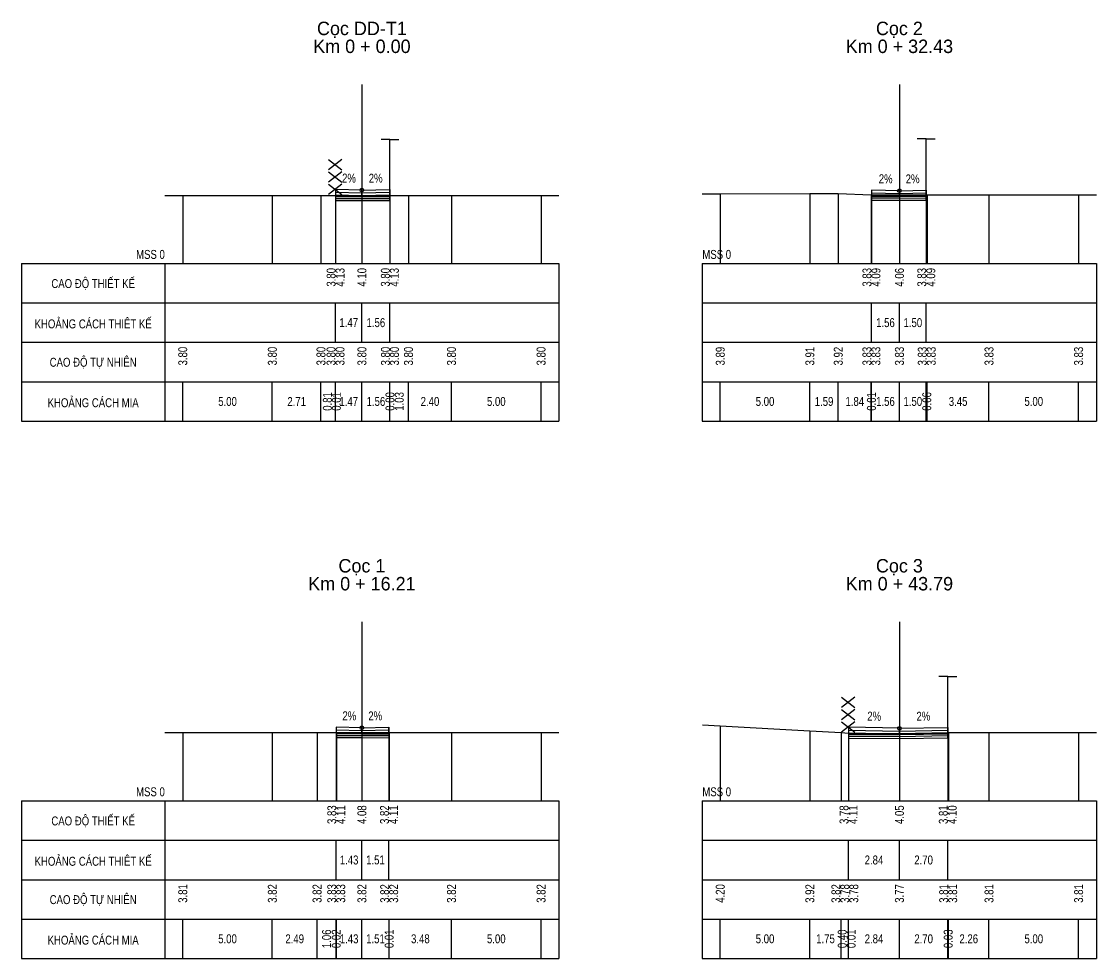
# Model space of a CAD drawing. Header units: inches. Extents: x 285 to 989, y -7 to 128.
# Drawn here: x 778.6 to 838.6, y 12.3 to 64.6 of the extents above; entities that cross this region are included whole.
import ezdxf
from ezdxf.enums import TextEntityAlignment as Align

# ---------------------------------------------------------------- set-up
doc = ezdxf.new("R2010")
doc.units = ezdxf.units.IN
doc.header["$MEASUREMENT"] = 0
for name, color, linetype in [('Bang TN tu nhien', 3, 'Continuous'), ('Dien thiet ke TN', 2, 'Continuous'), ('Duong cu', 8, 'Continuous'), ('Duong do thiet ke', 2, 'Continuous'), ('Duong dong trac ngang tu nhien', 9, 'Continuous'), ('KH_VAT', 8, 'Continuous'), ('Khuon duong1', 14, 'Continuous'), ('Mat duong PD 1', 1, 'Continuous'), ('Taluy', 1, 'Continuous'), ('Trac ngang tu nhien', 3, 'Continuous'), ('TracNgang', 7, 'Continuous')]:
    doc.layers.add(name, color=color, linetype=linetype)
doc.styles.add('BangTN', font='viet buddy.shx', dxfattribs={"width": 0.8})

# ---------------------------------------------------------------- blocks, each defined once
blk = doc.blocks.new('HANGRAO')
at = {"color": 2, "linetype": 'Continuous'}
for p, q in [((-1.32, 6.67), (1.16, 4.76)), ((1.16, 6.67), (-1.32, 4.76)), ((1.16, 4.38), (-1.32, 2.47)), ((-1.32, 4.38), (1.16, 2.47)), ((-1.32, 2.09), (1.16, 0.18)), ((1.16, 2.09), (-1.32, 0.18))]:
    blk.add_line(p, q, dxfattribs=at)
blk = doc.blocks.new('ChieuDungVat3.dwg')
at = {"layer": 'KH_VAT', "color": 1, "xscale": 1.5, "yscale": 1.5, "zscale": 1.5}
blk.add_blockref('HANGRAO', (0, 0), dxfattribs=at)
blk = doc.blocks.new('CHIEUDUNGVAT12')
at = {"layer": 'KH_VAT', "color": 1}
for q in [(-2.5, 15.63), (2.5, 15.63)]:
    blk.add_line((0, 15.63), q, dxfattribs=at)
at = {"layer": 'KH_VAT', "color": 7}
blk.add_lwpolyline([(0, 0), (0, 15.63)], dxfattribs=at)
blk = doc.blocks.new('ChieuDungVat4.dwg')
at = {"layer": 'KH_VAT', "color": 1}
blk.add_blockref('CHIEUDUNGVAT12', (0, 0), dxfattribs=at)

msp = doc.modelspace()

# ---------------------------------------------------------------- linework, layer by layer
at = {"layer": 'Bang TN tu nhien', "color": 3}
for p, q in [((797.568, 61.121), (797.568, 51.121)), ((827.568, 61.121), (827.568, 51.121)), ((778.568, 51.121), (778.568, 42.321)), ((778.568, 51.121), (808.568, 51.121)), ((786.568, 51.121), (786.568, 42.321)), ((808.568, 51.121), (808.568, 42.321)), ((816.568, 51.121), (816.568, 42.321)), ((816.568, 51.121), (838.568, 51.121)), ((838.568, 51.121), (838.568, 42.321)), ((778.568, 48.921), (808.568, 48.921)), ((816.568, 48.921), (838.568, 48.921)), ((778.568, 46.721), (808.568, 46.721)), ((816.568, 46.721), (838.568, 46.721)), ((778.568, 44.521), (808.568, 44.521)), ((816.568, 44.521), (838.568, 44.521)), ((778.568, 42.321), (808.568, 42.321)), ((816.568, 42.321), (838.568, 42.321)), ((797.568, 31.121), (797.568, 21.121)), ((827.568, 31.121), (827.568, 21.121)), ((778.568, 21.121), (778.568, 12.321)), ((778.568, 21.121), (808.568, 21.121)), ((786.568, 21.121), (786.568, 12.321)), ((808.568, 21.121), (808.568, 12.321)), ((816.568, 21.121), (816.568, 12.321)), ((816.568, 21.121), (838.568, 21.121)), ((838.568, 21.121), (838.568, 12.321)), ((778.568, 18.921), (808.568, 18.921)), ((816.568, 18.921), (838.568, 18.921)), ((778.568, 16.721), (808.568, 16.721)), ((816.568, 16.721), (838.568, 16.721)), ((778.568, 14.521), (808.568, 14.521)), ((816.568, 14.521), (838.568, 14.521)), ((778.568, 12.321), (808.568, 12.321)), ((816.568, 12.321), (838.568, 12.321))]:
    msp.add_line(p, q, dxfattribs=at)
at = {"layer": 'Dien thiet ke TN'}
for p, q in [((796.098, 55.25), (796.098, 51.121)), ((796.098, 55.25), (796.098, 51.121)), ((796.098, 55.25), (796.098, 51.121)), ((796.098, 55.25), (796.098, 51.121)), ((796.098, 55.25), (796.098, 51.121)), ((797.568, 55.221), (797.568, 51.121)), ((797.568, 55.221), (797.568, 51.121)), ((799.128, 55.252), (799.128, 51.121)), ((799.128, 55.252), (799.128, 51.121)), ((799.128, 55.252), (799.128, 51.121)), ((799.128, 55.252), (799.128, 51.121)), ((799.128, 55.252), (799.128, 51.121)), ((826.008, 55.215), (826.008, 51.121)), ((826.008, 55.215), (826.008, 51.121)), ((826.008, 55.215), (826.008, 51.121)), ((826.008, 55.215), (826.008, 51.121)), ((826.008, 55.215), (826.008, 51.121)), ((829.068, 55.214), (829.068, 51.121)), ((829.068, 55.214), (829.068, 51.121)), ((829.068, 55.214), (829.068, 51.121)), ((829.068, 55.214), (829.068, 51.121)), ((829.068, 55.214), (829.068, 51.121)), ((827.568, 55.184), (827.568, 51.121)), ((827.568, 55.184), (827.568, 51.121)), ((796.138, 25.231), (796.138, 21.121)), ((796.138, 25.231), (796.138, 21.121)), ((796.138, 25.231), (796.138, 21.121)), ((796.138, 25.231), (796.138, 21.121)), ((796.138, 25.231), (796.138, 21.121)), ((797.568, 25.202), (797.568, 21.121)), ((797.568, 25.202), (797.568, 21.121)), ((799.078, 25.232), (799.078, 21.121)), ((799.078, 25.232), (799.078, 21.121)), ((799.078, 25.232), (799.078, 21.121)), ((799.078, 25.232), (799.078, 21.121)), ((799.078, 25.232), (799.078, 21.121)), ((824.728, 25.227), (824.728, 21.121)), ((824.728, 25.227), (824.728, 21.121)), ((824.728, 25.227), (824.728, 21.121)), ((824.728, 25.227), (824.728, 21.121)), ((824.728, 25.227), (824.728, 21.121)), ((830.268, 25.225), (830.268, 21.121)), ((830.268, 25.225), (830.268, 21.121)), ((830.268, 25.225), (830.268, 21.121)), ((830.268, 25.225), (830.268, 21.121)), ((830.268, 25.225), (830.268, 21.121)), ((827.568, 25.171), (827.568, 21.121)), ((827.568, 25.171), (827.568, 21.121))]:
    msp.add_line(p, q, dxfattribs=at)
at = {"layer": 'Duong cu'}
for points in [[(796.098, 54.925), (796.098, 54.635), (797.568, 54.635), (799.132, 54.635), (799.134, 54.635), (799.134, 54.925)], [(796.098, 54.855), (797.568, 54.855), (799.132, 54.855), (799.134, 54.855)], [(796.098, 54.755), (797.568, 54.755), (799.132, 54.755), (799.134, 54.755)], [(826.011, 54.955), (826.011, 54.665), (827.568, 54.662), (829.066, 54.658), (829.066, 54.948)], [(826.011, 54.885), (827.568, 54.882), (829.066, 54.878)], [(826.011, 54.785), (827.568, 54.782), (829.066, 54.778)], [(796.127, 24.946), (796.127, 24.656), (796.142, 24.656), (797.568, 24.65), (799.082, 24.647), (799.082, 24.937)], [(796.127, 24.876), (796.142, 24.876), (797.568, 24.87), (799.082, 24.867)], [(796.127, 24.776), (796.142, 24.776), (797.568, 24.77), (799.082, 24.767)], [(824.732, 24.905), (824.732, 24.615), (827.568, 24.601), (830.273, 24.643), (830.273, 24.933)], [(824.732, 24.835), (827.568, 24.821), (830.273, 24.863)], [(824.732, 24.735), (827.568, 24.721), (830.273, 24.763)]]:
    msp.add_lwpolyline(points, dxfattribs=at)
at = {"layer": 'Duong do thiet ke', "color": 1}
for centre in [(797.568, 55.221), (827.568, 55.184), (797.568, 25.202), (827.568, 25.171)]:
    msp.add_circle(centre, 0.1, dxfattribs=at)
at = {"layer": 'Duong dong trac ngang tu nhien', "color": 8}
for p, q in [((787.568, 54.925), (787.568, 51.121)), ((792.568, 54.925), (792.568, 51.121)), ((795.283, 54.925), (795.283, 51.121)), ((796.089, 54.925), (796.089, 51.121)), ((796.098, 54.925), (796.098, 51.121)), ((797.568, 54.925), (797.568, 51.121)), ((799.132, 54.925), (799.132, 51.121)), ((799.134, 54.925), (799.134, 51.121)), ((800.167, 54.925), (800.167, 51.121)), ((802.568, 54.925), (802.568, 51.121)), ((807.568, 54.925), (807.568, 51.121)), ((817.568, 55.012), (817.568, 51.121)), ((822.568, 55.032), (822.568, 51.121)), ((824.156, 55.038), (824.156, 51.121)), ((826, 54.955), (826, 51.121)), ((826.011, 54.955), (826.011, 51.121)), ((827.568, 54.952), (827.568, 51.121)), ((829.066, 54.948), (829.066, 51.121)), ((829.121, 54.947), (829.121, 51.121)), ((832.568, 54.948), (832.568, 51.121)), ((837.568, 54.949), (837.568, 51.121)), ((817.568, 25.318), (817.568, 21.121)), ((787.568, 24.932), (787.568, 21.121)), ((792.568, 24.94), (792.568, 21.121)), ((795.063, 24.945), (795.063, 21.121)), ((796.127, 24.946), (796.127, 21.121)), ((796.142, 24.946), (796.142, 21.121)), ((797.568, 24.94), (797.568, 21.121)), ((799.082, 24.937), (799.082, 21.121)), ((799.093, 24.937), (799.093, 21.121)), ((802.568, 24.937), (802.568, 21.121)), ((807.568, 24.937), (807.568, 21.121)), ((822.568, 25.036), (822.568, 21.121)), ((824.32, 24.938), (824.32, 21.121)), ((824.725, 24.905), (824.725, 21.121)), ((824.732, 24.905), (824.732, 21.121)), ((827.568, 24.891), (827.568, 21.121)), ((830.273, 24.933), (830.273, 21.121)), ((830.308, 24.933), (830.308, 21.121)), ((832.568, 24.933), (832.568, 21.121)), ((837.568, 24.933), (837.568, 21.121))]:
    msp.add_line(p, q, dxfattribs=at)
at = {"layer": 'Khuon duong1', "color": 2}
for points in [[(796.098, 55.25), (796.098, 55.1), (796.098, 54.95), (797.568, 54.921), (797.568, 55.071), (797.568, 55.221)], [(797.568, 55.221), (797.568, 55.071), (797.568, 54.921), (799.128, 54.952), (799.128, 55.102), (799.128, 55.252)], [(826.008, 55.215), (826.008, 55.065), (826.008, 54.915), (827.568, 54.884), (827.568, 55.034), (827.568, 55.184)], [(827.568, 55.184), (827.568, 55.034), (827.568, 54.884), (829.068, 54.914), (829.068, 55.064), (829.068, 55.214)], [(796.138, 25.231), (796.138, 25.081), (796.138, 24.931), (797.568, 24.902), (797.568, 25.052), (797.568, 25.202)], [(797.568, 25.202), (797.568, 25.052), (797.568, 24.902), (799.078, 24.932), (799.078, 25.082), (799.078, 25.232)], [(824.728, 25.227), (824.728, 25.077), (824.728, 24.927), (827.568, 24.871), (827.568, 25.021), (827.568, 25.171)], [(827.568, 25.171), (827.568, 25.021), (827.568, 24.871), (830.268, 24.925), (830.268, 25.075), (830.268, 25.225)]]:
    msp.add_lwpolyline(points, dxfattribs=at)
at = {"layer": 'Khuon duong1', "color": 1}
for points in [[(796.098, 55.1), (797.568, 55.071)], [(797.568, 55.071), (799.128, 55.102)], [(826.008, 55.065), (827.568, 55.034)], [(827.568, 55.034), (829.068, 55.064)], [(796.138, 25.081), (797.568, 25.052)], [(797.568, 25.052), (799.078, 25.082)], [(824.728, 25.077), (827.568, 25.021)], [(827.568, 25.021), (830.268, 25.075)]]:
    msp.add_lwpolyline(points, dxfattribs=at)
at = {"layer": 'Mat duong PD 1'}
for points in [[(797.568, 55.221), (796.098, 55.25)], [(797.568, 55.221), (799.128, 55.252)], [(827.568, 55.184), (826.008, 55.215)], [(827.568, 55.184), (829.068, 55.214)], [(797.568, 25.202), (796.138, 25.231)], [(797.568, 25.202), (799.078, 25.232)], [(827.568, 25.171), (824.728, 25.227)], [(827.568, 25.171), (830.268, 25.225)]]:
    msp.add_lwpolyline(points, dxfattribs=at)
at = {"layer": 'Taluy'}
for points in [[(796.098, 55.25), (796.098, 54.925), (796.098, 54.925)], [(799.128, 55.252), (799.128, 54.925), (799.128, 54.925)], [(826.008, 55.215), (826.008, 54.955), (826.008, 54.955)], [(829.068, 55.214), (829.068, 54.948), (829.068, 54.948)], [(796.138, 25.231), (796.138, 24.946), (796.138, 24.946)], [(799.078, 25.232), (799.078, 24.937), (799.078, 24.937)], [(824.728, 25.227), (824.728, 24.905), (824.728, 24.905)], [(830.268, 25.225), (830.268, 24.933), (830.268, 24.933)]]:
    msp.add_lwpolyline(points, dxfattribs=at)
at = {"layer": 'Trac ngang tu nhien', "color": 3}
for points in [[(786.568, 54.925), (787.568, 54.925), (792.568, 54.925), (795.283, 54.925), (796.089, 54.925), (796.098, 54.925), (797.568, 54.925), (799.132, 54.925), (799.134, 54.925), (800.167, 54.925), (802.568, 54.925), (807.568, 54.925), (808.568, 54.925)], [(816.568, 55.008), (817.568, 55.012), (822.568, 55.032), (824.156, 55.038), (826, 54.955), (826.011, 54.955), (827.568, 54.952), (829.066, 54.948), (829.121, 54.947), (832.568, 54.948), (837.568, 54.949), (838.568, 54.949)], [(816.57, 25.375), (817.568, 25.318), (822.568, 25.036), (824.32, 24.938), (824.725, 24.905), (824.732, 24.905), (827.568, 24.891), (830.273, 24.933), (830.308, 24.933), (832.568, 24.933), (837.568, 24.933), (838.568, 24.933)], [(786.568, 24.93), (787.568, 24.932), (792.568, 24.94), (795.063, 24.945), (796.127, 24.946), (796.142, 24.946), (797.568, 24.94), (799.082, 24.937), (799.093, 24.937), (802.568, 24.937), (807.568, 24.937), (808.568, 24.937)]]:
    msp.add_lwpolyline(points, dxfattribs=at)
at = {"layer": 'TracNgang', "color": 2}
for p, q in [((796.098, 46.721), (796.098, 48.921)), ((797.568, 46.721), (797.568, 48.921)), ((799.128, 46.721), (799.128, 48.921)), ((826.008, 46.721), (826.008, 48.921)), ((827.568, 46.721), (827.568, 48.921)), ((829.068, 46.721), (829.068, 48.921)), ((796.138, 16.721), (796.138, 18.921)), ((797.568, 16.721), (797.568, 18.921)), ((799.078, 16.721), (799.078, 18.921)), ((824.728, 16.721), (824.728, 18.921)), ((827.568, 16.721), (827.568, 18.921)), ((830.268, 16.721), (830.268, 18.921))]:
    msp.add_line(p, q, dxfattribs=at)
at = {"layer": 'TracNgang', "color": 3}
for p, q in [((787.568, 42.321), (787.568, 44.521)), ((792.568, 42.321), (792.568, 44.521)), ((795.283, 42.321), (795.283, 44.521)), ((796.089, 42.321), (796.089, 44.521)), ((796.098, 42.321), (796.098, 44.521)), ((797.568, 42.321), (797.568, 44.521)), ((799.132, 42.321), (799.132, 44.521)), ((799.134, 42.321), (799.134, 44.521)), ((800.167, 42.321), (800.167, 44.521)), ((802.568, 42.321), (802.568, 44.521)), ((807.568, 42.321), (807.568, 44.521)), ((817.568, 42.321), (817.568, 44.521)), ((822.568, 42.321), (822.568, 44.521)), ((824.156, 42.321), (824.156, 44.521)), ((826, 42.321), (826, 44.521)), ((826.011, 42.321), (826.011, 44.521)), ((827.568, 42.321), (827.568, 44.521)), ((829.066, 42.321), (829.066, 44.521)), ((829.121, 42.321), (829.121, 44.521)), ((832.568, 42.321), (832.568, 44.521)), ((837.568, 42.321), (837.568, 44.521)), ((787.568, 12.321), (787.568, 14.521)), ((792.568, 12.321), (792.568, 14.521)), ((795.063, 12.321), (795.063, 14.521)), ((796.127, 12.321), (796.127, 14.521)), ((796.142, 12.321), (796.142, 14.521)), ((797.568, 12.321), (797.568, 14.521)), ((799.082, 12.321), (799.082, 14.521)), ((799.093, 12.321), (799.093, 14.521)), ((802.568, 12.321), (802.568, 14.521)), ((807.568, 12.321), (807.568, 14.521)), ((817.568, 12.321), (817.568, 14.521)), ((822.568, 12.321), (822.568, 14.521)), ((824.32, 12.321), (824.32, 14.521)), ((824.725, 12.321), (824.725, 14.521)), ((824.732, 12.321), (824.732, 14.521)), ((827.568, 12.321), (827.568, 14.521)), ((830.273, 12.321), (830.273, 14.521)), ((830.308, 12.321), (830.308, 14.521)), ((832.568, 12.321), (832.568, 14.521)), ((837.568, 12.321), (837.568, 14.521))]:
    msp.add_line(p, q, dxfattribs=at)

# ---------------------------------------------------------------- block references
at = {"color": 3, "xscale": 0.1999999999999886, "yscale": 0.1999999999999993, "zscale": 0.2}
for name, p in [('ChieuDungVat4.dwg', (799.134, 54.925)), ('ChieuDungVat4.dwg', (829.066, 54.948)), ('ChieuDungVat3.dwg', (796.098, 54.925)), ('ChieuDungVat4.dwg', (830.273, 24.933)), ('ChieuDungVat3.dwg', (824.732, 24.905))]:
    msp.add_blockref(name, p, dxfattribs=at)

# ---------------------------------------------------------------- texts
at = {"layer": 'Bang TN tu nhien', "color": 3, "style": 'BangTN', "width": 0.8}
for s, p in [('CAO ĐỘ THIẾT KẾ', (782.568, 50.021)), ('KHOẢNG CÁCH THIÊT KẾ', (782.568, 47.821)), ('CAO ĐỘ TỰ NHIÊN', (782.568, 45.621)), ('KHOẢNG CÁCH MIA', (782.568, 43.421)), ('CAO ĐỘ THIẾT KẾ', (782.568, 20.021)), ('KHOẢNG CÁCH THIÊT KẾ', (782.568, 17.821)), ('CAO ĐỘ TỰ NHIÊN', (782.568, 15.621)), ('KHOẢNG CÁCH MIA', (782.568, 13.421))]:
    msp.add_text(s, height=0.5, dxfattribs=at).set_placement(p, align=Align.MIDDLE)
at = {"layer": 'Dien thiet ke TN', "color": 2, "style": 'BangTN', "width": 0.8}
for rotation, p in [(358.85424, (796.838, 55.486)), (1.14576, (798.343, 55.486)), (358.85424, (826.793, 55.449)), (1.14576, (828.313, 55.449)), (358.85424, (796.858, 25.467)), (1.14576, (798.318, 25.467)), (358.85424, (826.153, 25.449)), (1.14576, (828.913, 25.448))]:
    msp.add_text('2%', height=0.5, rotation=rotation, dxfattribs=at).set_placement(p, align=Align.BOTTOM_CENTER)
at = {"layer": 'Trac ngang tu nhien', "color": 3, "style": 'BangTN'}
for s, p in [('Cọc DD-T1', (797.568, 63.871)), ('Cọc 2', (827.568, 63.871)), ('Km 0 + 0.00', (797.568, 62.871)), ('Km 0 + 32.43', (827.568, 62.871)), ('Cọc 1', (797.568, 33.871)), ('Cọc 3', (827.568, 33.871)), ('Km 0 + 16.21', (797.568, 32.871)), ('Km 0 + 43.79', (827.568, 32.871))]:
    msp.add_text(s, height=0.75, dxfattribs=at).set_placement(p, align=Align.CENTER)
at = {"layer": 'Trac ngang tu nhien', "color": 3, "char_height": 0.5, "style": 'BangTN'}
for insert, attachment_point in [((786.568, 51.371), 9), ((816.568, 51.371), 7), ((786.568, 21.371), 9), ((816.568, 21.371), 7)]:
    msp.add_mtext('MSS 0', dxfattribs=dict(at, insert=insert, attachment_point=attachment_point))
at = {"layer": 'TracNgang', "color": 2, "style": 'BangTN', "width": 0.8}
for s, p in [('3.80', (795.848, 50.871)), ('4.13', (796.348, 50.871)), ('4.10', (797.568, 50.871)), ('3.80', (798.878, 50.871)), ('4.13', (799.378, 50.871)), ('3.83', (825.758, 50.871)), ('4.09', (826.258, 50.871)), ('4.06', (827.568, 50.871)), ('3.83', (828.818, 50.871)), ('4.09', (829.318, 50.871)), ('3.83', (795.888, 20.871)), ('4.11', (796.388, 20.871)), ('4.08', (797.568, 20.871)), ('3.82', (798.828, 20.871)), ('4.11', (799.328, 20.871)), ('3.78', (824.478, 20.871)), ('4.11', (824.978, 20.871)), ('4.05', (827.568, 20.871)), ('3.81', (830.018, 20.871)), ('4.10', (830.518, 20.871))]:
    msp.add_text(s, height=0.5, rotation=90, dxfattribs=at).set_placement(p, align=Align.MIDDLE_RIGHT)
for s, p in [('1.47', (796.833, 47.821)), ('1.56', (798.348, 47.821)), ('1.56', (826.788, 47.821)), ('1.50', (828.318, 47.821)), ('1.43', (796.853, 17.821)), ('1.51', (798.323, 17.821)), ('2.84', (826.148, 17.821)), ('2.70', (828.918, 17.821))]:
    msp.add_text(s, height=0.5, dxfattribs=at).set_placement(p, align=Align.MIDDLE)
at = {"layer": 'TracNgang', "color": 3, "style": 'BangTN', "width": 0.8}
for s, p in [('3.80', (787.568, 46.471)), ('3.80', (792.568, 46.471)), ('3.80', (795.283, 46.471)), ('3.80', (795.844, 46.471)), ('3.80', (796.344, 46.471)), ('3.80', (797.568, 46.471)), ('3.80', (798.883, 46.471)), ('3.80', (799.383, 46.471)), ('3.80', (800.167, 46.471)), ('3.80', (802.568, 46.471)), ('3.80', (807.568, 46.471)), ('3.89', (817.568, 46.471)), ('3.91', (822.568, 46.471)), ('3.92', (824.156, 46.471)), ('3.83', (825.755, 46.471)), ('3.83', (826.255, 46.471)), ('3.83', (827.568, 46.471)), ('3.83', (828.844, 46.471)), ('3.83', (829.344, 46.471)), ('3.83', (832.568, 46.471)), ('3.83', (837.568, 46.471)), ('3.81', (787.568, 16.471)), ('3.82', (792.568, 16.471)), ('3.82', (795.063, 16.471)), ('3.83', (795.884, 16.471)), ('3.83', (796.384, 16.471)), ('3.82', (797.568, 16.471)), ('3.82', (798.838, 16.471)), ('3.82', (799.338, 16.471)), ('3.82', (802.568, 16.471)), ('3.82', (807.568, 16.471)), ('4.20', (817.568, 16.471)), ('3.92', (822.568, 16.471)), ('3.82', (824.022, 16.471)), ('3.78', (824.522, 16.471)), ('3.78', (825.022, 16.471)), ('3.77', (827.568, 16.471)), ('3.81', (830.04, 16.471)), ('3.81', (830.54, 16.471)), ('3.81', (832.568, 16.471)), ('3.81', (837.568, 16.471))]:
    msp.add_text(s, height=0.5, rotation=90, dxfattribs=at).set_placement(p, align=Align.MIDDLE_RIGHT)
for s, p in [('0.81', (795.64, 43.421)), ('0.01', (796.14, 43.421)), ('0.00', (799.133, 43.421)), ('1.03', (799.651, 43.421)), ('0.01', (826.005, 43.421)), ('0.06', (829.094, 43.421)), ('1.06', (795.595, 13.421)), ('0.02', (796.134, 13.421)), ('0.01', (799.088, 13.421)), ('0.40', (824.375, 13.421)), ('0.01', (824.875, 13.421)), ('0.03', (830.29, 13.421))]:
    msp.add_text(s, height=0.5, rotation=90, dxfattribs=at).set_placement(p, align=Align.MIDDLE)
for s, p in [('5.00', (790.068, 43.421)), ('2.71', (793.926, 43.421)), ('1.47', (796.833, 43.421)), ('1.56', (798.35, 43.421)), ('2.40', (801.368, 43.421)), ('5.00', (805.068, 43.421)), ('5.00', (820.068, 43.421)), ('1.59', (823.362, 43.421)), ('1.84', (825.078, 43.421)), ('1.56', (826.79, 43.421)), ('1.50', (828.317, 43.421)), ('3.45', (830.845, 43.421)), ('5.00', (835.068, 43.421)), ('5.00', (790.068, 13.421)), ('2.49', (793.816, 13.421)), ('1.43', (796.855, 13.421)), ('1.51', (798.325, 13.421)), ('3.48', (800.831, 13.421)), ('5.00', (805.068, 13.421)), ('5.00', (820.068, 13.421)), ('1.75', (823.444, 13.421)), ('2.84', (826.15, 13.421)), ('2.70', (828.921, 13.421)), ('2.26', (831.438, 13.421)), ('5.00', (835.068, 13.421))]:
    msp.add_text(s, height=0.5, dxfattribs=at).set_placement(p, align=Align.MIDDLE)

doc.saveas('drawing.dxf')
